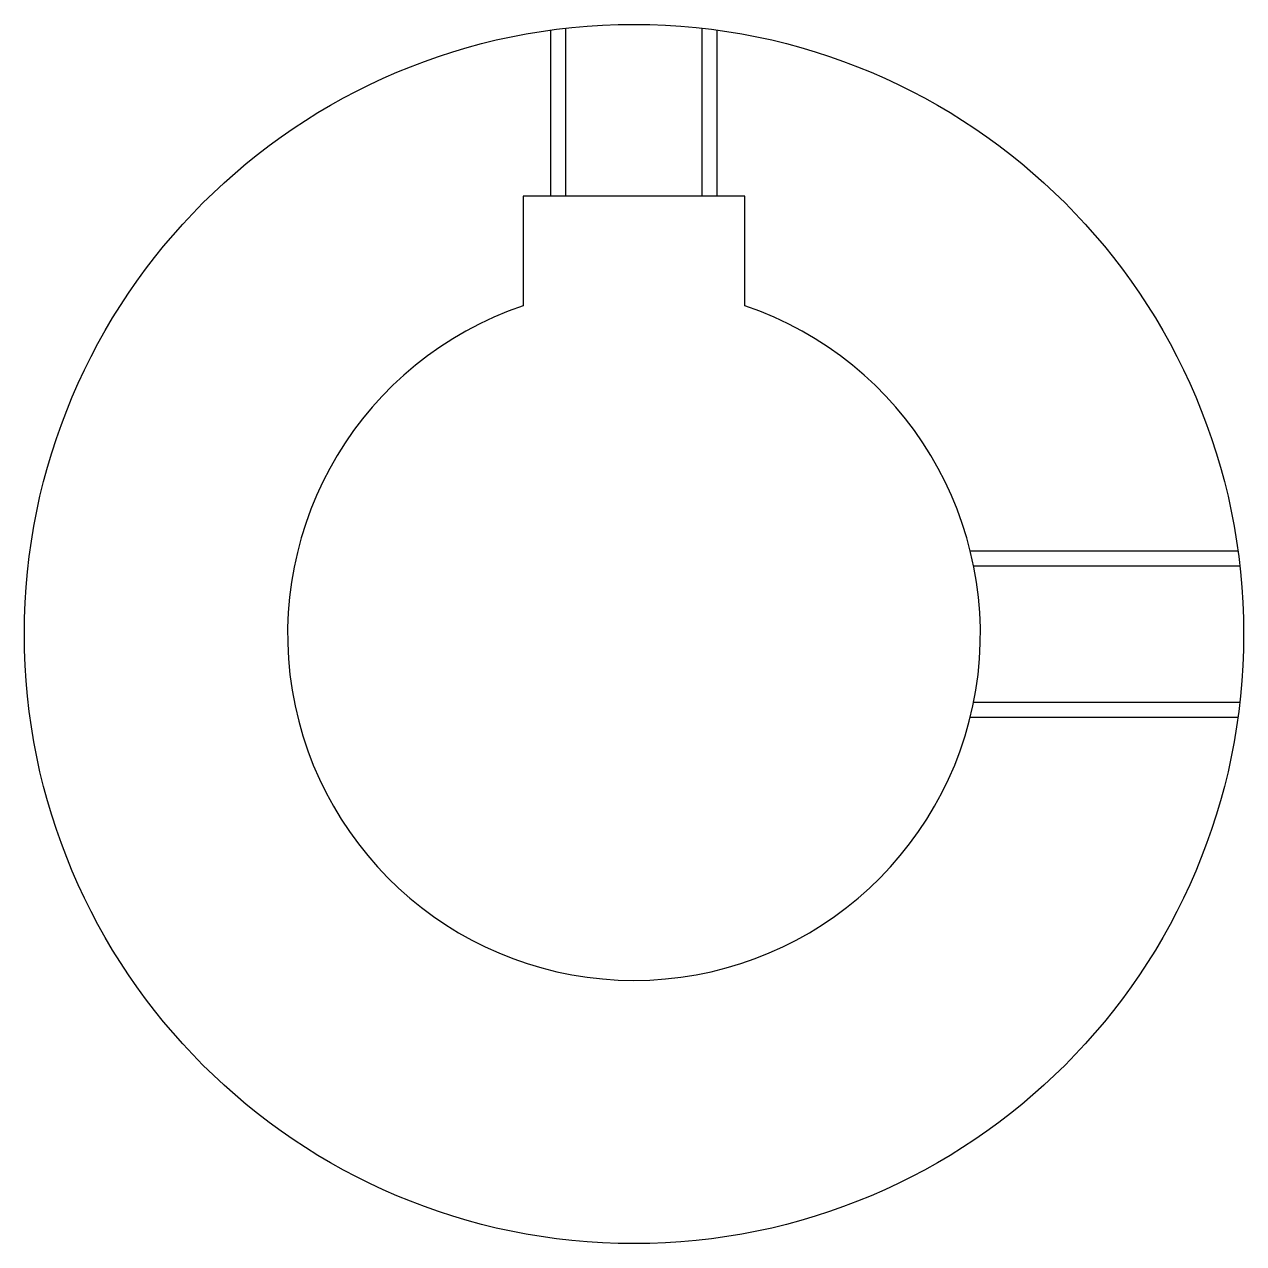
# Model space of a CAD drawing. Header units: metres. Extents: x 153 to 388, y 124 to 184.
# Drawn here: x 343.72 to 387.72, y 132.14 to 176.14 of the extents above.
import ezdxf

# ---------------------------------------------------------------- set-up
doc = ezdxf.new("R2010")
doc.units = ezdxf.units.M

msp = doc.modelspace()

# ---------------------------------------------------------------- linework, layer by layer
at = {"color": 4}
for points in [[(363.257385, 169.941315), (363.257385, 176.003342)], [(368.177429, 169.941315), (368.177429, 176.003342)], [(362.717407, 169.941315), (362.717407, 175.935806)], [(368.717407, 169.941315), (368.717407, 175.935806)], [(369.717407, 165.984024), (369.717407, 169.941315), (361.717407, 169.941315), (361.717407, 165.984024)], [(377.852051, 157.141312), (387.511902, 157.141312)], [(377.972961, 156.601318), (387.579437, 156.601318)], [(377.972961, 151.681305), (387.579437, 151.681305)], [(377.852051, 151.141312), (387.511902, 151.141312)]]:
    msp.add_lwpolyline(points, dxfattribs=at)
msp.add_circle((365.717407, 154.141312), 22, dxfattribs=at)
msp.add_arc((365.717407, 154.141312), 12.5, 108.6629252, 71.3370748, dxfattribs=at)

doc.saveas('drawing.dxf')
